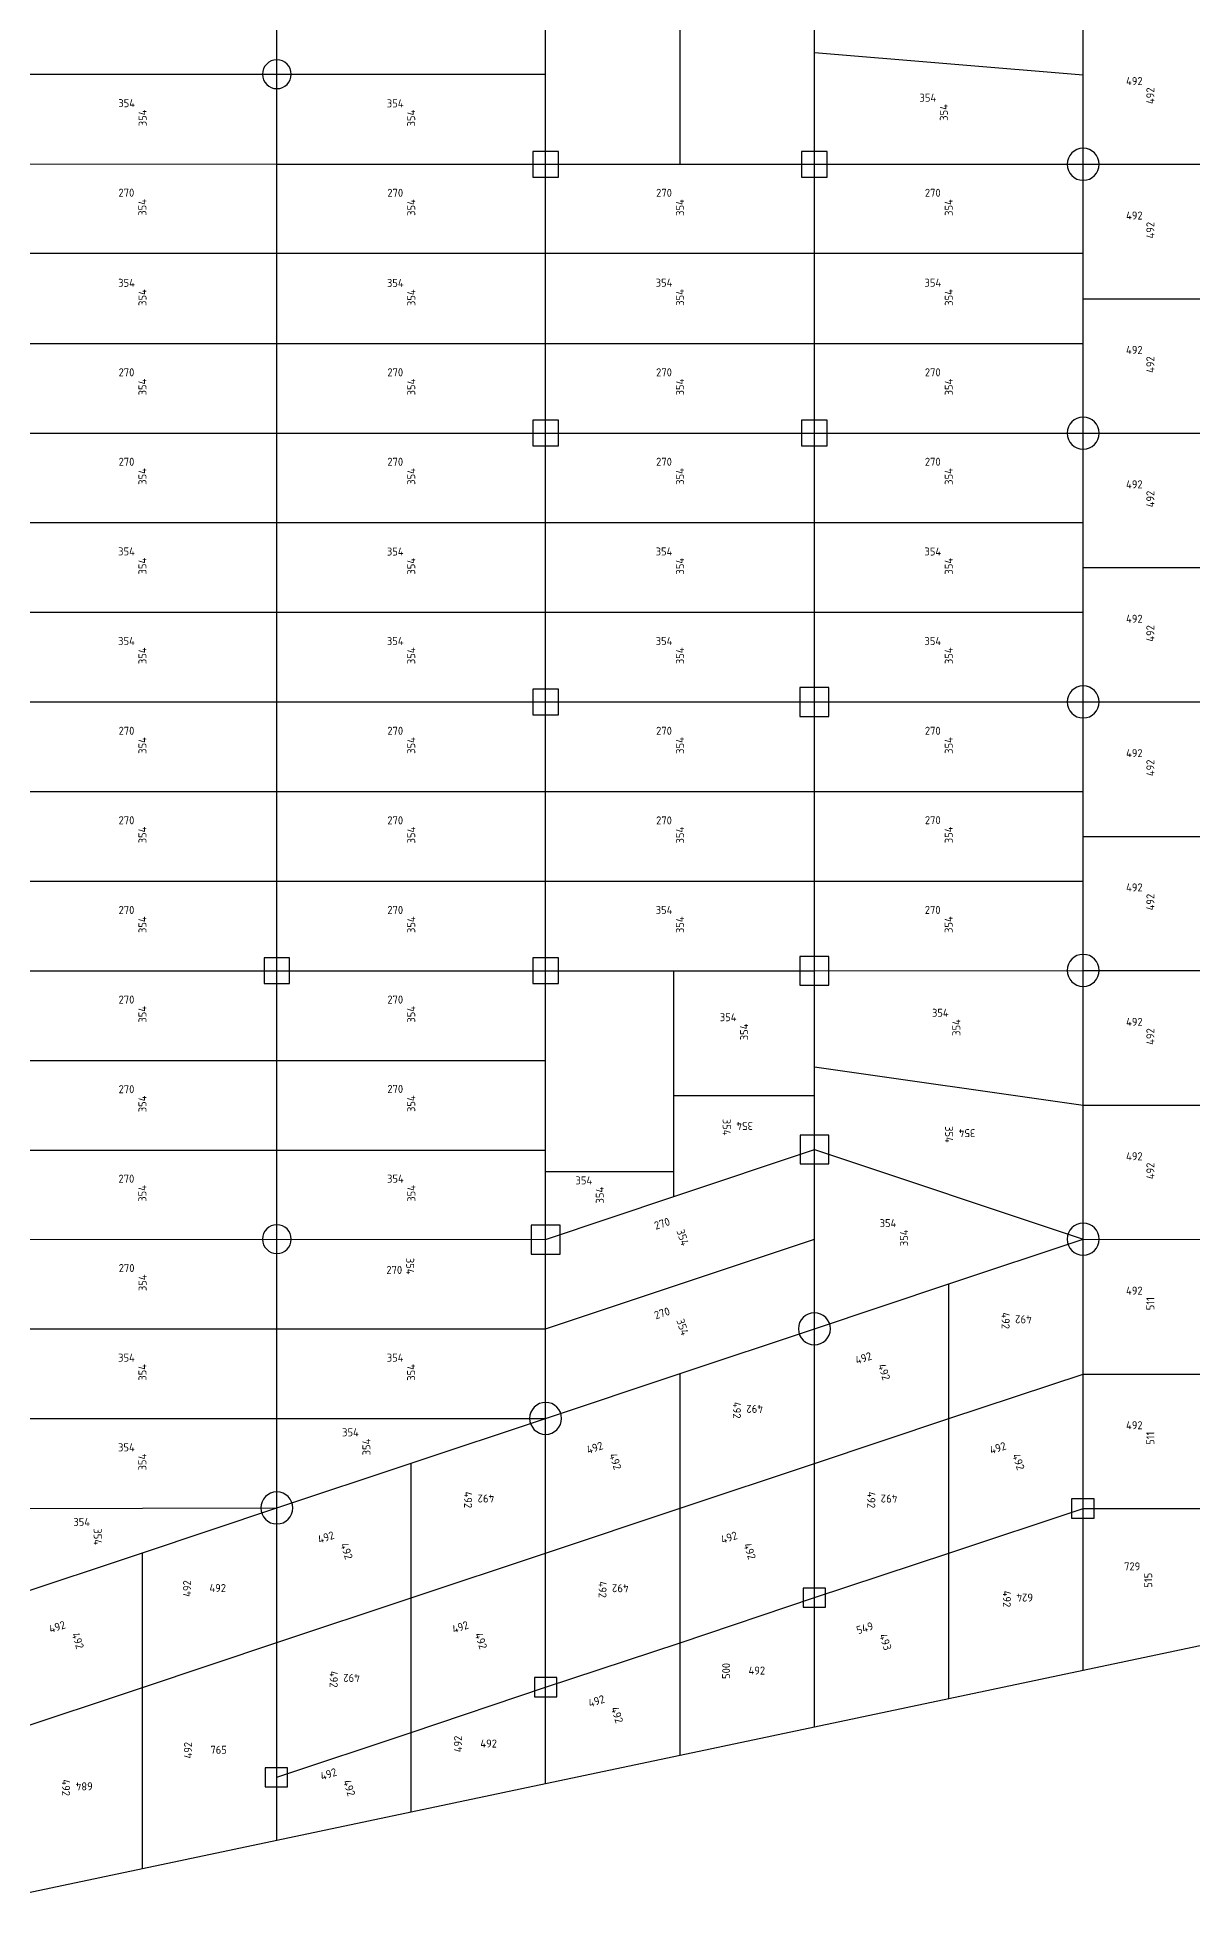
# Model space of a CAD drawing. Header units: millimetres. Extents: x -245177 to 1112891, y -1092030 to 122567.
# Drawn here: x 893296 to 929415, y -110702 to -52595 of the extents above; entities that cross this region are included whole.
import ezdxf
from ezdxf.enums import TextEntityAlignment as Align

# ---------------------------------------------------------------- set-up
doc = ezdxf.new("R2010")
doc.units = ezdxf.units.MM
doc.header["$MEASUREMENT"] = 0
for name, color, linetype in [('12', 2, 'Continuous'), ('dsg', 7, 'Continuous'), ('jiantu', 134, 'Continuous')]:
    doc.layers.add(name, color=color, linetype=linetype)
doc.styles.add('TrueTypeFont', font='yjkeng.shx', dxfattribs={"bigfont": 'yjkchn.shx'})

msp = doc.modelspace()

# ---------------------------------------------------------------- linework, layer by layer
at = {"layer": 'jiantu'}
for p, q in [((917587, -53072), (917587, -49333)), ((913387, -56567), (913387, -49560)), ((900787, -53753), (900787, -50953)), ((909187, -53753), (909187, -50953)), ((925987, -53767), (925987, -52367)), ((917587, -56567), (917587, -53072)), ((917587, -53072), (925987, -53767)), ((892387, -53753), (900787, -53753)), ((900787, -56567), (900787, -53753)), ((900787, -53753), (909187, -53753)), ((909187, -56567), (909187, -53753)), ((925987, -56567), (925987, -53767)), ((892387, -56552), (900787, -56567)), ((900787, -56567), (909187, -56567)), ((900787, -59349), (900787, -56567)), ((909187, -56567), (913387, -56567)), ((909187, -59349), (909187, -56567)), ((913387, -56567), (917587, -56567)), ((917587, -56567), (925987, -56567)), ((917587, -59349), (917587, -56567)), ((925987, -56567), (930187, -56567)), ((925987, -59349), (925987, -56567)), ((892387, -59349), (900787, -59349)), ((900787, -62167), (900787, -59349)), ((900787, -59349), (909187, -59349)), ((909187, -62167), (909187, -59349)), ((909187, -59349), (917587, -59349)), ((917587, -62167), (917587, -59349)), ((917587, -59349), (925987, -59349)), ((925987, -60767), (925987, -59349)), ((925987, -60767), (930187, -60767)), ((925987, -62167), (925987, -60767)), ((892387, -62167), (900787, -62167)), ((900787, -64967), (900787, -62167)), ((900787, -62167), (909187, -62167)), ((909187, -64967), (909187, -62167)), ((909187, -62167), (917587, -62167)), ((917587, -64967), (917587, -62167)), ((917587, -62167), (925987, -62167)), ((925987, -64967), (925987, -62167)), ((892387, -64967), (900787, -64967)), ((900787, -64967), (909187, -64967)), ((900787, -67756), (900787, -64967)), ((909187, -64967), (917587, -64967)), ((909187, -67756), (909187, -64967)), ((917587, -64967), (925987, -64967)), ((917587, -67756), (917587, -64967)), ((925987, -64967), (930187, -64967)), ((925987, -67756), (925987, -64967)), ((892387, -67756), (900787, -67756)), ((900787, -70561), (900787, -67756)), ((900787, -67756), (909187, -67756)), ((909187, -70561), (909187, -67756)), ((909187, -67756), (917587, -67756)), ((917587, -70561), (917587, -67756)), ((917587, -67756), (925987, -67756)), ((925987, -69167), (925987, -67756)), ((925987, -69167), (930187, -69167)), ((925987, -70561), (925987, -69167)), ((892387, -70561), (900787, -70561)), ((900787, -73367), (900787, -70561)), ((900787, -70561), (909187, -70561)), ((909187, -73367), (909187, -70561)), ((909187, -70561), (917587, -70561)), ((917587, -73367), (917587, -70561)), ((917587, -70561), (925987, -70561)), ((925987, -73367), (925987, -70561)), ((892387, -73367), (900787, -73367)), ((900787, -73367), (909187, -73367)), ((900787, -76167), (900787, -73367)), ((909187, -73367), (917587, -73367)), ((909187, -76167), (909187, -73367)), ((917587, -73367), (925987, -73367)), ((917587, -76167), (917587, -73367)), ((925987, -73367), (930187, -73367)), ((925987, -76167), (925987, -73367)), ((892387, -76167), (900787, -76167)), ((900787, -78967), (900787, -76167)), ((900787, -76167), (909187, -76167)), ((909187, -78967), (909187, -76167)), ((909187, -76167), (917587, -76167)), ((917587, -78967), (917587, -76167)), ((917587, -76167), (925987, -76167)), ((925987, -77567), (925987, -76167)), ((925987, -77567), (930187, -77567)), ((925987, -78967), (925987, -77567)), ((892387, -78967), (900787, -78967)), ((900787, -81767), (900787, -78967)), ((900787, -78967), (909187, -78967)), ((909187, -81767), (909187, -78967)), ((909187, -78967), (917587, -78967)), ((917587, -81767), (917587, -78967)), ((917587, -78967), (925987, -78967)), ((925987, -81754), (925987, -78967)), ((892387, -81767), (900787, -81767)), ((900787, -81767), (909187, -81767)), ((900787, -84567), (900787, -81767)), ((909187, -81767), (913196, -81771)), ((909187, -84567), (909187, -81767)), ((913196, -81771), (917587, -81767)), ((913196, -85668), (913196, -81771)), ((917587, -81767), (925987, -81754)), ((917588, -84768), (917587, -81767)), ((925987, -81754), (930187, -81760)), ((925987, -85967), (925987, -81754)), ((892387, -84567), (900787, -84567)), ((900787, -87367), (900787, -84567)), ((900787, -84567), (909187, -84567)), ((909187, -87367), (909187, -84567)), ((917588, -85668), (917588, -84768)), ((917588, -84768), (925987, -85967)), ((913196, -88038), (913196, -85668)), ((913196, -85668), (917588, -85668)), ((917588, -87349), (917588, -85668)), ((925987, -90154), (925987, -85967)), ((925987, -85967), (930187, -85967)), ((892387, -87367), (900787, -87367)), ((900787, -90152), (900787, -87367)), ((900787, -87367), (909187, -87367)), ((909187, -88038), (909187, -87367)), ((913196, -88815), (917588, -87349)), ((917587, -90151), (917588, -87349)), ((917588, -87349), (925987, -90154)), ((909187, -90167), (909187, -88038)), ((909187, -88038), (913196, -88038)), ((913196, -88815), (913196, -88038)), ((909187, -90167), (913196, -88815)), ((892387, -90167), (900787, -90152)), ((900787, -90152), (909187, -90167)), ((900787, -92951), (900787, -90152)), ((909187, -92960), (917587, -90151)), ((909187, -92960), (909187, -90167)), ((917587, -92953), (917587, -90151)), ((921787, -91553), (925987, -90154)), ((925987, -90154), (930187, -90160)), ((925987, -94367), (925987, -90154)), ((917587, -92953), (921787, -91553)), ((921788, -95760), (921787, -91553)), ((892387, -92951), (900787, -92951)), ((900787, -92951), (909187, -92960)), ((900787, -95759), (900787, -92951)), ((909187, -95752), (909187, -92960)), ((913387, -94353), (917587, -92953)), ((917588, -97160), (917587, -92953)), ((909187, -95752), (913387, -94353)), ((913388, -98560), (913387, -94353)), ((921788, -95760), (925987, -94367)), ((925987, -98567), (925987, -94367)), ((925987, -94367), (930187, -94367)), ((892387, -95759), (900787, -95759)), ((900787, -95759), (909187, -95752)), ((900787, -98552), (900787, -95759)), ((904987, -97152), (909187, -95752)), ((909188, -99960), (909187, -95752)), ((917588, -97160), (921788, -95760)), ((921788, -99967), (921788, -95760)), ((900787, -98552), (904987, -97152)), ((904988, -101359), (904987, -97152)), ((913388, -98560), (917588, -97160)), ((917588, -101353), (917588, -97160)), ((892387, -98567), (900787, -98552)), ((896587, -99951), (900787, -98552)), ((900787, -102759), (900787, -98552)), ((909188, -99960), (913388, -98560)), ((913388, -102767), (913388, -98560)), ((921788, -99967), (925987, -98567)), ((925987, -98567), (930187, -98567)), ((925987, -103617), (925987, -98567)), ((892387, -101351), (896587, -99951)), ((896587, -104159), (896587, -99951)), ((904988, -101359), (909188, -99960)), ((909188, -104152), (909188, -99960)), ((917588, -101353), (921788, -99967)), ((921788, -104502), (921788, -99967)), ((900787, -102759), (904988, -101359)), ((904988, -105567), (904988, -101359)), ((913388, -102767), (917588, -101353)), ((917588, -105388), (917588, -101353)), ((896587, -104159), (900787, -102759)), ((900787, -106967), (900787, -102759)), ((909188, -104152), (913388, -102767)), ((913388, -106273), (913388, -102767)), ((892387, -105559), (896587, -104159)), ((896587, -109816), (896587, -104159)), ((904988, -105567), (909188, -104152)), ((909187, -107159), (909188, -104152)), ((900787, -106967), (904988, -105567)), ((904988, -108045), (904988, -105567)), ((900787, -108931), (900787, -106967))]:
    msp.add_line(p, q, dxfattribs=at)
at = {"layer": 'jiantu', "color": 94}
for p, q in [((925987, -103617), (930187, -102731)), ((921788, -104502), (925987, -103617)), ((917588, -105388), (921788, -104502)), ((913388, -106273), (917588, -105388)), ((909187, -107159), (913388, -106273)), ((904988, -108045), (909187, -107159)), ((900787, -108931), (904988, -108045)), ((896587, -109816), (900787, -108931)), ((892387, -110702), (896587, -109816))]:
    msp.add_line(p, q, dxfattribs=at)
at = {"layer": 'jiantu', "color": 54}
for points in [[(901237, -53753, 1), (900337, -53753, 1)], [(926487, -56567, 1), (925487, -56567, 1)], [(926487, -64967, 1), (925487, -64967, 1)], [(926487, -73367, 1), (925487, -73367, 1)], [(926487, -81754, 1), (925487, -81754, 1)], [(901237, -90152, 1), (900337, -90152, 1)], [(926487, -90154, 1), (925487, -90154, 1)], [(918087, -92953, 1), (917087, -92953, 1)], [(909687, -95752, 1), (908687, -95752, 1)], [(901287, -98552, 1), (900287, -98552, 1)]]:
    msp.add_lwpolyline(points, format="xyb", close=True, dxfattribs=at)
for points in [[(909587, -56167), (908787, -56167), (908787, -56967), (909587, -56967)], [(917987, -56167), (917187, -56167), (917187, -56967), (917987, -56967)], [(909587, -64567), (908787, -64567), (908787, -65367), (909587, -65367)], [(917987, -64567), (917187, -64567), (917187, -65367), (917987, -65367)], [(909587, -72967), (908787, -72967), (908787, -73767), (909587, -73767)], [(918037, -72917), (917137, -72917), (917137, -73817), (918037, -73817)], [(918037, -81317), (917137, -81317), (917137, -82217), (918037, -82217)], [(901187, -81367), (900387, -81367), (900387, -82167), (901187, -82167)], [(909587, -81367), (908787, -81367), (908787, -82167), (909587, -82167)], [(918038, -86899), (917138, -86899), (917138, -87799), (918038, -87799)], [(909637, -89717), (908737, -89717), (908737, -90617), (909637, -90617)], [(926327, -98267), (925627, -98267), (925627, -98867), (926327, -98867)], [(917938, -101053), (917238, -101053), (917238, -101653), (917938, -101653)], [(909538, -103852), (908838, -103852), (908838, -104452), (909538, -104452)], [(901122, -106667), (900422, -106667), (900422, -107267), (901122, -107267)]]:
    msp.add_lwpolyline(points, close=True, dxfattribs=at)

# ---------------------------------------------------------------- texts
at = {"layer": '12', "color": 2, "linetype": 'Continuous', "style": 'TrueTypeFont'}
for s, p in [('492', (927587, -54167)), ('354', (896092, -54857)), ('354', (904485, -54863)), ('354', (921133, -54687)), ('270', (896084, -57654)), ('270', (904487, -57658)), ('270', (912887, -57658)), ('270', (921287, -57658)), ('492', (927587, -58367)), ('354', (896088, -60471)), ('354', (904489, -60475)), ('354', (912887, -60467)), ('354', (921289, -60467)), ('492', (927587, -62567)), ('270', (896087, -63267)), ('270', (904487, -63267)), ('270', (912887, -63267)), ('270', (921287, -63267)), ('270', (896087, -66061)), ('270', (904487, -66061)), ('270', (912887, -66061)), ('270', (921287, -66061)), ('492', (927587, -66767)), ('354', (896087, -68863)), ('354', (904487, -68867)), ('354', (912887, -68865)), ('354', (921287, -68866)), ('492', (927587, -70967)), ('354', (896087, -71664)), ('354', (904487, -71664)), ('354', (912887, -71664)), ('354', (921287, -71664)), ('270', (896087, -74467)), ('270', (904487, -74467)), ('270', (912887, -74467)), ('270', (921287, -74467)), ('492', (927587, -75167)), ('270', (896087, -77264)), ('270', (904487, -77267)), ('270', (912887, -77268)), ('270', (921287, -77261)), ('492', (927588, -79362)), ('270', (896087, -80067)), ('270', (904487, -80067)), ('354', (912887, -80068)), ('270', (921284, -80064)), ('270', (896087, -82867)), ('270', (904487, -82867)), ('354', (921523, -83280)), ('492', (927587, -83562)), ('270', (896087, -85667)), ('270', (904487, -85659)), ('492', (927588, -87762)), ('270', (896084, -88463)), ('354', (904491, -88463)), ('354', (910381, -88517)), ('354', (919887, -89852)), ('270', (896091, -91255)), ('492', (927587, -91962)), ('354', (896087, -94055)), ('354', (904484, -94056)), ('492', (927587, -96167)), ('354', (896084, -96859))]:
    msp.add_text(s, height=250, dxfattribs=at).set_placement(p, align=Align.BOTTOM_CENTER)
for s, rotation, p in [('492', 90, (928087, -54167)), ('354', 90, (896592, -54857)), ('354', 90, (904985, -54863)), ('354', 90, (921633, -54687)), ('354', 90, (896584, -57654)), ('354', 90, (904987, -57658)), ('354', 90, (913387, -57658)), ('354', 90, (921787, -57658)), ('492', 90, (928087, -58367)), ('354', 90, (896588, -60471)), ('354', 90, (904989, -60475)), ('354', 90, (913387, -60467)), ('354', 90, (921789, -60467)), ('492', 90, (928087, -62567)), ('354', 90, (896587, -63267)), ('354', 90, (904987, -63267)), ('354', 90, (913387, -63267)), ('354', 90, (921787, -63267)), ('354', 90, (896587, -66061)), ('354', 90, (904987, -66061)), ('354', 90, (913387, -66061)), ('354', 90, (921787, -66061)), ('492', 90, (928087, -66767)), ('354', 90, (896587, -68863)), ('354', 90, (904987, -68867)), ('354', 90, (913387, -68865)), ('354', 90, (921787, -68866)), ('492', 90, (928087, -70967)), ('354', 90, (896587, -71664)), ('354', 90, (904987, -71664)), ('354', 90, (913387, -71664)), ('354', 90, (921787, -71664)), ('354', 90, (896587, -74467)), ('354', 90, (904987, -74467)), ('354', 90, (913387, -74467)), ('354', 90, (921787, -74467)), ('492', 90, (928087, -75167)), ('354', 90, (896587, -77264)), ('354', 90, (904987, -77267)), ('354', 90, (913387, -77268)), ('354', 90, (921787, -77261)), ('492', 90, (928088, -79362)), ('354', 90, (896587, -80067)), ('354', 90, (904987, -80067)), ('354', 90, (913387, -80068)), ('354', 90, (921784, -80064)), ('354', 90, (896587, -82867)), ('354', 90, (904987, -82867)), ('354', 90.01467, (915392, -83418)), ('354', 90, (922023, -83280)), ('492', 90, (928087, -83562)), ('354', 90, (896587, -85667)), ('354', 90, (904987, -85659)), ('354', 180.00001, (915145, -86613)), ('354', 180.00001, (922095, -86840)), ('492', 90, (928088, -87762)), ('354', 90, (896584, -88463)), ('354', 90, (904991, -88463)), ('354', 90, (910881, -88517)), ('354', 90, (920387, -89852)), ('354', 269.9426, (904953, -91259)), ('354', 90, (896591, -91255)), ('511', 90, (928087, -91962)), ('492', 180.00001, (923863, -92659)), ('354', 90, (896587, -94055)), ('354', 90, (904984, -94056)), ('492', 180.00469, (915463, -95457)), ('354', 90.04563, (903587, -96388)), ('511', 90, (928087, -96167)), ('354', 90, (896584, -96859)), ('492', 180.002, (907063, -98257)), ('492', 180.0027, (919664, -98260)), ('492', 180.00469, (911264, -101060)), ('515', 90, (928020, -100577)), ('492', 180.00001, (902863, -103864))]:
    msp.add_text(s, height=250, rotation=rotation, dxfattribs=at).set_placement(p, align=Align.MIDDLE_RIGHT)
for s, rotation, p in [('354', 0.01467, (914892, -83418)), ('354', 270, (914647, -86654)), ('354', 270, (921597, -86881)), ('270', 18.4867, (912890, -89855)), ('270', 359.94258, (904456, -91314)), ('270', 18.4867, (912888, -92656)), ('492', 270, (923365, -92700)), ('492', 18.43079, (919186, -94059)), ('492', 270.0047, (914965, -95498)), ('354', 0.04563, (903087, -96388)), ('492', 18.43287, (910786, -96859)), ('492', 18.43495, (923385, -96868)), ('492', 270.002, (906565, -98298)), ('492', 270.00271, (919166, -98302)), ('354', 0.10373, (894687, -99190)), ('492', 18.43287, (902386, -99658)), ('492', 18.60708, (914985, -99663)), ('492', 89.99959, (898179, -101069)), ('492', 270.0047, (910766, -101101)), ('492', 270, (923402, -101395)), ('492', 18.43287, (893986, -102458)), ('492', 18.61537, (906585, -102463)), ('500', 89.9919, (915029, -103645)), ('492', 270, (902365, -103905)), ('492', 18.25414, (910840, -104776)), ('492', 89.98876, (906647, -105926)), ('492', 89.99959, (898210, -106122)), ('492', 18.43495, (902467, -107058)), ('492', 270, (893998, -107292))]:
    msp.add_text(s, height=250, rotation=rotation, dxfattribs=at).set_placement(p, align=Align.BOTTOM_CENTER)
for s, rotation, p in [('354', -71.5133, (913390, -89852)), ('354', -71.5133, (913388, -92653)), ('492', -71.56921, (919686, -94057)), ('492', -71.56713, (911286, -96856)), ('492', -71.56505, (923885, -96865)), ('354', -89.89627, (895187, -99190)), ('492', -71.56713, (902886, -99656)), ('492', -71.39291, (915485, -99660)), ('492', -0.00041, (898679, -101055)), ('492', -71.56713, (894486, -102455)), ('492', -71.38463, (907085, -102460)), ('493', -71.73755, (919727, -102491)), ('492', -0.0081, (915529, -103632)), ('492', -71.74586, (911340, -104773)), ('492', -0.01124, (907147, -105912)), ('492', -71.56505, (902967, -107055))]:
    msp.add_text(s, height=250, rotation=rotation, dxfattribs=at).set_placement(p, align=Align.MIDDLE_LEFT)
at = {"layer": 'dsg', "color": 1, "linetype": 'Continuous', "style": 'TrueTypeFont'}
msp.add_text('729', height=250, dxfattribs=at).set_placement((927520, -100577), align=Align.BOTTOM_CENTER)
for s, p in [('624', (923901, -101354)), ('684', (894496, -107251))]:
    msp.add_text(s, height=250, rotation=180.00001, dxfattribs=at).set_placement(p, align=Align.MIDDLE_RIGHT)
msp.add_text('549', height=250, rotation=18.26245, dxfattribs=at).set_placement((919227, -102494), align=Align.BOTTOM_CENTER)
at = {"layer": 'dsg', "color": 6, "linetype": 'Continuous', "style": 'TrueTypeFont'}
msp.add_text('765', height=250, rotation=359.99959, dxfattribs=at).set_placement((898710, -106108), align=Align.MIDDLE_LEFT)

doc.saveas('drawing.dxf')
